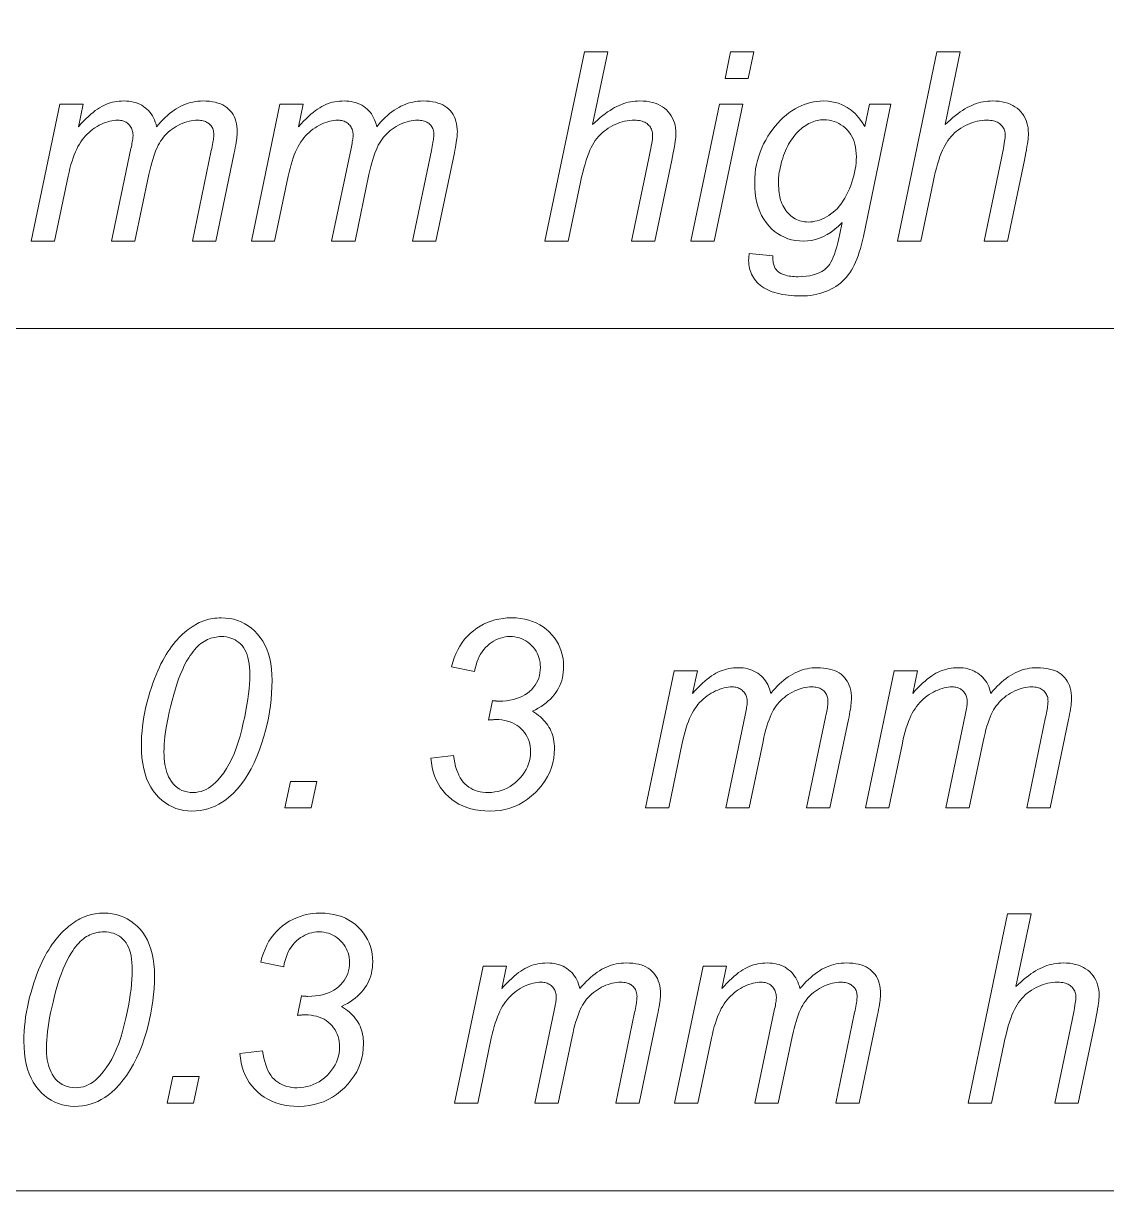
# Model space of a CAD drawing. Extents: x 0 to 420, y 0 to 594.
# Drawn here: x 205.63 to 222.81, y 179.83 to 198.34 of the extents above; entities that cross this region are included whole.
import ezdxf

# ---------------------------------------------------------------- set-up
doc = ezdxf.new("R2010")
doc.units = 0

msp = doc.modelspace()

# ---------------------------------------------------------------- linework, layer by layer
at = {"lineweight": 13}
for points in [[(152.439, 270.584), (178.153, 193.497), (227.506, 193.497)], [(142.987, 270.408), (165.76, 179.828), (240.279, 179.828)]]:
    msp.add_lwpolyline(points, dxfattribs=at)
for points in [[(213.899, 194.885), (214.525, 197.885), (214.896, 197.885), (214.656, 196.733), (214.697, 196.772), (214.738, 196.809), (214.778, 196.843), (214.817, 196.875), (214.856, 196.905), (214.894, 196.933), (214.932, 196.958), (214.969, 196.981), (215.005, 197.002), (215.041, 197.021), (215.077, 197.037), (215.113, 197.052), (215.149, 197.065), (215.185, 197.076), (215.222, 197.086), (215.258, 197.094), (215.295, 197.1), (215.332, 197.104), (215.37, 197.107), (215.407, 197.108), (215.46, 197.106), (215.511, 197.102), (215.559, 197.095), (215.604, 197.085), (215.647, 197.072), (215.688, 197.056), (215.726, 197.038), (215.762, 197.017), (215.796, 196.992), (215.827, 196.965), (215.855, 196.936), (215.881, 196.905), (215.903, 196.872), (215.922, 196.837), (215.939, 196.8), (215.952, 196.762), (215.963, 196.722), (215.97, 196.68), (215.975, 196.636), (215.976, 196.59), (215.976, 196.565), (215.974, 196.536), (215.97, 196.504), (215.966, 196.467), (215.96, 196.427), (215.953, 196.383), (215.944, 196.335), (215.934, 196.283), (215.923, 196.228), (215.911, 196.168), (215.643, 194.885), (215.272, 194.885), (215.549, 196.201), (215.56, 196.256), (215.57, 196.307), (215.579, 196.354), (215.587, 196.396), (215.593, 196.434), (215.598, 196.468), (215.603, 196.498), (215.605, 196.523), (215.607, 196.544), (215.608, 196.561), (215.607, 196.582), (215.605, 196.602), (215.601, 196.622), (215.596, 196.64), (215.589, 196.658), (215.581, 196.675), (215.572, 196.691), (215.561, 196.707), (215.548, 196.721), (215.534, 196.735), (215.519, 196.748), (215.502, 196.76), (215.484, 196.77), (215.465, 196.778), (215.444, 196.786), (215.422, 196.792), (215.399, 196.797), (215.374, 196.8), (215.349, 196.802), (215.321, 196.803), (215.281, 196.802), (215.242, 196.799), (215.203, 196.793), (215.164, 196.786), (215.125, 196.776), (215.087, 196.765), (215.05, 196.751), (215.012, 196.735), (214.975, 196.717), (214.939, 196.697), (214.903, 196.676), (214.869, 196.652), (214.837, 196.627), (214.806, 196.601), (214.776, 196.573), (214.749, 196.543), (214.722, 196.512), (214.698, 196.479), (214.675, 196.445), (214.653, 196.409), (214.633, 196.37), (214.613, 196.327), (214.593, 196.279), (214.573, 196.226), (214.554, 196.17), (214.535, 196.108), (214.517, 196.043), (214.499, 195.972), (214.481, 195.898), (214.464, 195.818), (214.27, 194.885)], [(216.756, 197.466), (216.844, 197.885), (217.212, 197.885), (217.124, 197.466)], [(219.492, 194.885), (220.118, 197.885), (220.488, 197.885), (220.249, 196.733), (220.29, 196.772), (220.331, 196.809), (220.37, 196.843), (220.41, 196.875), (220.449, 196.905), (220.487, 196.933), (220.524, 196.958), (220.561, 196.981), (220.598, 197.002), (220.634, 197.021), (220.669, 197.037), (220.705, 197.052), (220.742, 197.065), (220.778, 197.076), (220.814, 197.086), (220.851, 197.094), (220.888, 197.1), (220.925, 197.104), (220.963, 197.107), (221, 197.108), (221.053, 197.106), (221.103, 197.102), (221.151, 197.095), (221.197, 197.085), (221.24, 197.072), (221.281, 197.056), (221.319, 197.038), (221.355, 197.017), (221.389, 196.992), (221.42, 196.965), (221.448, 196.936), (221.473, 196.905), (221.496, 196.872), (221.515, 196.837), (221.532, 196.8), (221.545, 196.762), (221.556, 196.722), (221.563, 196.68), (221.567, 196.636), (221.569, 196.59), (221.568, 196.565), (221.566, 196.536), (221.563, 196.504), (221.559, 196.467), (221.553, 196.427), (221.545, 196.383), (221.537, 196.335), (221.527, 196.283), (221.516, 196.228), (221.504, 196.168), (221.235, 194.885), (220.865, 194.885), (221.141, 196.201), (221.153, 196.256), (221.163, 196.307), (221.172, 196.354), (221.179, 196.396), (221.186, 196.434), (221.191, 196.468), (221.195, 196.498), (221.198, 196.523), (221.2, 196.544), (221.201, 196.561), (221.2, 196.582), (221.198, 196.602), (221.194, 196.622), (221.189, 196.64), (221.182, 196.658), (221.174, 196.675), (221.165, 196.691), (221.153, 196.707), (221.141, 196.721), (221.127, 196.735), (221.112, 196.748), (221.095, 196.76), (221.077, 196.77), (221.058, 196.778), (221.037, 196.786), (221.015, 196.792), (220.992, 196.797), (220.967, 196.8), (220.941, 196.802), (220.914, 196.803), (220.874, 196.802), (220.835, 196.799), (220.795, 196.793), (220.757, 196.786), (220.718, 196.776), (220.68, 196.765), (220.642, 196.751), (220.605, 196.735), (220.568, 196.717), (220.531, 196.697), (220.496, 196.676), (220.462, 196.652), (220.429, 196.627), (220.398, 196.601), (220.369, 196.573), (220.341, 196.543), (220.315, 196.512), (220.29, 196.479), (220.267, 196.445), (220.246, 196.409), (220.226, 196.37), (220.205, 196.327), (220.186, 196.279), (220.166, 196.226), (220.147, 196.17), (220.128, 196.108), (220.11, 196.043), (220.092, 195.972), (220.074, 195.898), (220.057, 195.818), (219.862, 194.885)], [(205.75, 194.885), (206.205, 197.059), (206.575, 197.059), (206.499, 196.7), (206.54, 196.745), (206.58, 196.787), (206.619, 196.826), (206.658, 196.863), (206.695, 196.896), (206.732, 196.926), (206.767, 196.954), (206.802, 196.979), (206.836, 197.001), (206.869, 197.02), (206.902, 197.036), (206.935, 197.051), (206.969, 197.065), (207.003, 197.076), (207.038, 197.086), (207.074, 197.094), (207.11, 197.1), (207.147, 197.104), (207.184, 197.107), (207.222, 197.108), (207.262, 197.107), (207.3, 197.103), (207.337, 197.098), (207.373, 197.09), (207.408, 197.081), (207.441, 197.069), (207.473, 197.055), (207.503, 197.039), (207.533, 197.021), (207.56, 197), (207.587, 196.978), (207.611, 196.954), (207.634, 196.928), (207.654, 196.901), (207.673, 196.872), (207.69, 196.841), (207.705, 196.808), (207.719, 196.774), (207.73, 196.738), (207.74, 196.7), (207.773, 196.74), (207.807, 196.778), (207.841, 196.814), (207.875, 196.848), (207.91, 196.879), (207.945, 196.909), (207.98, 196.936), (208.016, 196.962), (208.052, 196.985), (208.088, 197.006), (208.125, 197.026), (208.162, 197.043), (208.2, 197.058), (208.238, 197.071), (208.276, 197.082), (208.315, 197.091), (208.354, 197.099), (208.394, 197.104), (208.434, 197.107), (208.474, 197.108), (208.527, 197.106), (208.578, 197.103), (208.625, 197.096), (208.67, 197.087), (208.712, 197.075), (208.752, 197.061), (208.789, 197.044), (208.823, 197.025), (208.854, 197.003), (208.882, 196.979), (208.908, 196.952), (208.931, 196.923), (208.952, 196.892), (208.97, 196.859), (208.984, 196.824), (208.997, 196.786), (209.006, 196.747), (209.013, 196.706), (209.017, 196.662), (209.019, 196.617), (209.018, 196.595), (209.017, 196.571), (209.014, 196.545), (209.011, 196.515), (209.007, 196.484), (209.002, 196.449), (208.995, 196.412), (208.988, 196.372), (208.98, 196.33), (208.971, 196.285), (208.679, 194.885), (208.308, 194.885), (208.607, 196.322), (208.615, 196.356), (208.621, 196.388), (208.627, 196.418), (208.632, 196.447), (208.636, 196.473), (208.64, 196.497), (208.643, 196.519), (208.645, 196.539), (208.646, 196.557), (208.646, 196.574), (208.645, 196.594), (208.643, 196.614), (208.64, 196.633), (208.635, 196.651), (208.629, 196.669), (208.622, 196.685), (208.613, 196.7), (208.603, 196.715), (208.591, 196.729), (208.579, 196.741), (208.564, 196.753), (208.549, 196.763), (208.533, 196.773), (208.516, 196.781), (208.497, 196.787), (208.478, 196.793), (208.457, 196.797), (208.435, 196.8), (208.412, 196.802), (208.388, 196.803), (208.355, 196.802), (208.322, 196.799), (208.288, 196.794), (208.255, 196.787), (208.221, 196.778), (208.187, 196.767), (208.153, 196.754), (208.119, 196.739), (208.085, 196.722), (208.051, 196.702), (208.017, 196.682), (207.985, 196.66), (207.954, 196.637), (207.925, 196.612), (207.898, 196.587), (207.872, 196.56), (207.848, 196.532), (207.825, 196.502), (207.803, 196.471), (207.784, 196.44), (207.765, 196.405), (207.746, 196.367), (207.729, 196.326), (207.711, 196.281), (207.694, 196.233), (207.678, 196.181), (207.662, 196.126), (207.646, 196.067), (207.631, 196.005), (207.617, 195.939), (207.396, 194.885), (207.025, 194.885), (207.332, 196.353), (207.339, 196.382), (207.344, 196.409), (207.349, 196.434), (207.353, 196.458), (207.357, 196.48), (207.36, 196.501), (207.362, 196.52), (207.364, 196.537), (207.365, 196.552), (207.365, 196.565), (207.364, 196.586), (207.362, 196.606), (207.359, 196.626), (207.354, 196.644), (207.348, 196.662), (207.341, 196.678), (207.332, 196.694), (207.322, 196.709), (207.311, 196.724), (207.299, 196.737), (207.285, 196.75), (207.27, 196.761), (207.255, 196.771), (207.239, 196.779), (207.222, 196.786), (207.204, 196.792), (207.186, 196.797), (207.167, 196.8), (207.146, 196.802), (207.126, 196.803), (207.094, 196.802), (207.062, 196.799), (207.03, 196.794), (206.997, 196.787), (206.964, 196.778), (206.931, 196.767), (206.897, 196.754), (206.864, 196.739), (206.83, 196.722), (206.795, 196.702), (206.761, 196.682), (206.729, 196.659), (206.697, 196.635), (206.667, 196.61), (206.638, 196.583), (206.611, 196.554), (206.585, 196.523), (206.56, 196.492), (206.536, 196.458), (206.514, 196.423), (206.492, 196.386), (206.472, 196.345), (206.452, 196.302), (206.433, 196.256), (206.415, 196.206), (206.398, 196.153), (206.381, 196.098), (206.365, 196.039), (206.35, 195.977), (206.336, 195.913), (206.121, 194.885)], [(209.242, 194.885), (209.696, 197.059), (210.066, 197.059), (209.991, 196.7), (210.031, 196.745), (210.071, 196.787), (210.111, 196.826), (210.149, 196.863), (210.186, 196.896), (210.223, 196.926), (210.258, 196.954), (210.293, 196.979), (210.327, 197.001), (210.36, 197.02), (210.393, 197.036), (210.426, 197.051), (210.46, 197.065), (210.494, 197.076), (210.53, 197.086), (210.565, 197.094), (210.601, 197.1), (210.638, 197.104), (210.675, 197.107), (210.713, 197.108), (210.753, 197.107), (210.791, 197.103), (210.828, 197.098), (210.864, 197.09), (210.899, 197.081), (210.932, 197.069), (210.964, 197.055), (210.995, 197.039), (211.024, 197.021), (211.052, 197), (211.078, 196.978), (211.102, 196.954), (211.125, 196.928), (211.146, 196.901), (211.164, 196.872), (211.181, 196.841), (211.196, 196.808), (211.21, 196.774), (211.221, 196.738), (211.231, 196.7), (211.264, 196.74), (211.298, 196.778), (211.332, 196.814), (211.366, 196.848), (211.401, 196.879), (211.436, 196.909), (211.471, 196.936), (211.507, 196.962), (211.543, 196.985), (211.58, 197.006), (211.616, 197.026), (211.654, 197.043), (211.691, 197.058), (211.729, 197.071), (211.768, 197.082), (211.806, 197.091), (211.846, 197.099), (211.885, 197.104), (211.925, 197.107), (211.965, 197.108), (212.018, 197.106), (212.069, 197.103), (212.116, 197.096), (212.161, 197.087), (212.203, 197.075), (212.243, 197.061), (212.28, 197.044), (212.314, 197.025), (212.345, 197.003), (212.374, 196.979), (212.399, 196.952), (212.423, 196.923), (212.443, 196.892), (212.461, 196.859), (212.476, 196.824), (212.488, 196.786), (212.497, 196.747), (212.504, 196.706), (212.508, 196.662), (212.51, 196.617), (212.509, 196.595), (212.508, 196.571), (212.505, 196.545), (212.502, 196.515), (212.498, 196.484), (212.493, 196.449), (212.487, 196.412), (212.48, 196.372), (212.472, 196.33), (212.463, 196.285), (212.17, 194.885), (211.8, 194.885), (212.098, 196.322), (212.106, 196.356), (212.112, 196.388), (212.118, 196.418), (212.123, 196.447), (212.127, 196.473), (212.131, 196.497), (212.134, 196.519), (212.136, 196.539), (212.137, 196.557), (212.137, 196.574), (212.137, 196.594), (212.135, 196.614), (212.131, 196.633), (212.126, 196.651), (212.12, 196.669), (212.113, 196.685), (212.104, 196.7), (212.094, 196.715), (212.083, 196.729), (212.07, 196.741), (212.056, 196.753), (212.04, 196.763), (212.024, 196.773), (212.007, 196.781), (211.988, 196.787), (211.969, 196.793), (211.948, 196.797), (211.926, 196.8), (211.903, 196.802), (211.879, 196.803), (211.846, 196.802), (211.813, 196.799), (211.779, 196.794), (211.746, 196.787), (211.712, 196.778), (211.678, 196.767), (211.644, 196.754), (211.61, 196.739), (211.576, 196.722), (211.542, 196.702), (211.508, 196.682), (211.476, 196.66), (211.445, 196.637), (211.416, 196.612), (211.389, 196.587), (211.363, 196.56), (211.339, 196.532), (211.316, 196.502), (211.294, 196.471), (211.275, 196.44), (211.256, 196.405), (211.238, 196.367), (211.22, 196.326), (211.202, 196.281), (211.185, 196.233), (211.169, 196.181), (211.153, 196.126), (211.137, 196.067), (211.122, 196.005), (211.108, 195.939), (210.887, 194.885), (210.516, 194.885), (210.823, 196.353), (210.83, 196.382), (210.835, 196.409), (210.84, 196.434), (210.844, 196.458), (210.848, 196.48), (210.851, 196.501), (210.853, 196.52), (210.855, 196.537), (210.856, 196.552), (210.856, 196.565), (210.855, 196.586), (210.854, 196.606), (210.85, 196.626), (210.846, 196.644), (210.84, 196.662), (210.832, 196.678), (210.824, 196.694), (210.814, 196.709), (210.802, 196.724), (210.79, 196.737), (210.776, 196.75), (210.761, 196.761), (210.746, 196.771), (210.73, 196.779), (210.713, 196.786), (210.695, 196.792), (210.677, 196.797), (210.658, 196.8), (210.638, 196.802), (210.617, 196.803), (210.585, 196.802), (210.553, 196.799), (210.521, 196.794), (210.488, 196.787), (210.455, 196.778), (210.422, 196.767), (210.389, 196.754), (210.355, 196.739), (210.321, 196.722), (210.286, 196.702), (210.252, 196.682), (210.22, 196.659), (210.188, 196.635), (210.158, 196.61), (210.129, 196.583), (210.102, 196.554), (210.076, 196.523), (210.051, 196.492), (210.027, 196.458), (210.005, 196.423), (209.984, 196.386), (209.963, 196.345), (209.943, 196.302), (209.924, 196.256), (209.906, 196.206), (209.889, 196.153), (209.872, 196.098), (209.856, 196.039), (209.841, 195.977), (209.827, 195.913), (209.612, 194.885)], [(216.216, 194.885), (216.67, 197.059), (217.04, 197.059), (216.586, 194.885)], [(217.141, 194.689), (217.515, 194.654), (217.515, 194.629), (217.515, 194.606), (217.516, 194.584), (217.518, 194.563), (217.521, 194.543), (217.524, 194.525), (217.528, 194.508), (217.533, 194.492), (217.539, 194.477), (217.546, 194.464), (217.553, 194.451), (217.561, 194.439), (217.57, 194.428), (217.58, 194.418), (217.591, 194.407), (217.602, 194.398), (217.615, 194.389), (217.628, 194.381), (217.642, 194.373), (217.656, 194.366), (217.677, 194.357), (217.699, 194.349), (217.722, 194.343), (217.746, 194.337), (217.771, 194.332), (217.798, 194.328), (217.826, 194.325), (217.855, 194.322), (217.885, 194.321), (217.916, 194.32), (217.981, 194.322), (218.043, 194.327), (218.101, 194.336), (218.155, 194.348), (218.205, 194.364), (218.251, 194.383), (218.294, 194.406), (218.333, 194.432), (218.368, 194.461), (218.399, 194.494), (218.418, 194.52), (218.437, 194.552), (218.456, 194.589), (218.474, 194.632), (218.492, 194.68), (218.509, 194.733), (218.527, 194.792), (218.544, 194.857), (218.561, 194.926), (218.577, 195.002), (218.614, 195.178), (218.556, 195.122), (218.497, 195.073), (218.438, 195.029), (218.377, 194.991), (218.316, 194.958), (218.255, 194.932), (218.192, 194.912), (218.129, 194.897), (218.065, 194.888), (218, 194.885), (217.935, 194.888), (217.873, 194.895), (217.812, 194.907), (217.754, 194.924), (217.697, 194.946), (217.643, 194.973), (217.591, 195.004), (217.542, 195.04), (217.494, 195.082), (217.449, 195.128), (217.406, 195.178), (217.369, 195.233), (217.335, 195.291), (217.306, 195.354), (217.282, 195.421), (217.262, 195.491), (217.247, 195.566), (217.235, 195.645), (217.229, 195.728), (217.227, 195.814), (217.228, 195.887), (217.234, 195.958), (217.242, 196.029), (217.255, 196.098), (217.27, 196.166), (217.29, 196.233), (217.312, 196.298), (217.339, 196.362), (217.368, 196.426), (217.402, 196.488), (217.437, 196.547), (217.474, 196.604), (217.512, 196.658), (217.552, 196.709), (217.593, 196.757), (217.635, 196.802), (217.679, 196.844), (217.724, 196.882), (217.77, 196.918), (217.818, 196.951), (217.866, 196.981), (217.915, 197.007), (217.964, 197.031), (218.013, 197.051), (218.063, 197.069), (218.113, 197.083), (218.163, 197.094), (218.213, 197.101), (218.264, 197.106), (218.315, 197.108), (218.399, 197.104), (218.478, 197.091), (218.554, 197.071), (218.626, 197.043), (218.694, 197.006), (218.758, 196.962), (218.818, 196.909), (218.874, 196.848), (218.926, 196.779), (218.974, 196.702), (219.048, 197.059), (219.388, 197.059), (218.95, 194.961), (218.935, 194.893), (218.919, 194.829), (218.903, 194.767), (218.885, 194.709), (218.867, 194.653), (218.847, 194.601), (218.827, 194.552), (218.806, 194.505), (218.784, 194.462), (218.761, 194.422), (218.737, 194.384), (218.711, 194.348), (218.683, 194.314), (218.653, 194.281), (218.622, 194.25), (218.589, 194.221), (218.553, 194.194), (218.516, 194.168), (218.478, 194.144), (218.437, 194.122), (218.395, 194.102), (218.351, 194.084), (218.307, 194.068), (218.261, 194.054), (218.213, 194.042), (218.165, 194.033), (218.115, 194.025), (218.063, 194.02), (218.011, 194.017), (217.957, 194.016), (217.905, 194.016), (217.855, 194.018), (217.806, 194.022), (217.759, 194.026), (217.713, 194.032), (217.669, 194.04), (217.626, 194.049), (217.585, 194.059), (217.544, 194.07), (217.506, 194.083), (217.469, 194.097), (217.434, 194.113), (217.401, 194.129), (217.37, 194.147), (217.341, 194.166), (217.313, 194.187), (217.288, 194.208), (217.265, 194.231), (217.243, 194.255), (217.223, 194.281), (217.206, 194.307), (217.19, 194.334), (217.176, 194.362), (217.164, 194.391), (217.154, 194.42), (217.145, 194.45), (217.139, 194.481), (217.134, 194.513), (217.131, 194.545), (217.13, 194.578), (217.13, 194.589), (217.131, 194.599), (217.131, 194.61), (217.132, 194.621), (217.133, 194.632), (217.134, 194.643), (217.135, 194.654), (217.137, 194.665), (217.139, 194.677)], [(217.603, 195.847), (217.604, 195.804), (217.605, 195.762), (217.607, 195.723), (217.61, 195.686), (217.614, 195.652), (217.619, 195.619), (217.624, 195.589), (217.631, 195.561), (217.638, 195.535), (217.646, 195.511), (217.659, 195.481), (217.673, 195.451), (217.688, 195.424), (217.704, 195.397), (217.721, 195.373), (217.739, 195.349), (217.758, 195.327), (217.778, 195.307), (217.799, 195.288), (217.821, 195.271), (217.844, 195.255), (217.867, 195.241), (217.891, 195.229), (217.916, 195.218), (217.941, 195.209), (217.967, 195.201), (217.993, 195.196), (218.019, 195.191), (218.046, 195.189), (218.074, 195.188), (218.11, 195.189), (218.147, 195.193), (218.183, 195.2), (218.219, 195.209), (218.255, 195.22), (218.292, 195.234), (218.328, 195.251), (218.364, 195.27), (218.4, 195.292), (218.436, 195.316), (218.471, 195.343), (218.505, 195.373), (218.538, 195.405), (218.569, 195.441), (218.599, 195.479), (218.627, 195.52), (218.654, 195.564), (218.68, 195.61), (218.705, 195.66), (218.728, 195.712), (218.749, 195.765), (218.768, 195.818), (218.784, 195.871), (218.799, 195.923), (218.811, 195.974), (218.821, 196.025), (218.829, 196.075), (218.835, 196.125), (218.838, 196.175), (218.839, 196.224), (218.838, 196.276), (218.833, 196.326), (218.826, 196.375), (218.815, 196.421), (218.802, 196.464), (218.786, 196.506), (218.766, 196.545), (218.744, 196.582), (218.719, 196.617), (218.691, 196.65), (218.66, 196.68), (218.629, 196.707), (218.595, 196.731), (218.561, 196.752), (218.525, 196.769), (218.487, 196.784), (218.448, 196.795), (218.408, 196.803), (218.367, 196.807), (218.323, 196.809), (218.296, 196.808), (218.27, 196.806), (218.243, 196.802), (218.217, 196.797), (218.19, 196.791), (218.164, 196.783), (218.138, 196.773), (218.113, 196.762), (218.087, 196.75), (218.061, 196.736), (218.036, 196.721), (218.011, 196.704), (217.987, 196.686), (217.963, 196.666), (217.939, 196.645), (217.915, 196.622), (217.892, 196.597), (217.87, 196.572), (217.847, 196.544), (217.825, 196.515), (217.804, 196.485), (217.783, 196.454), (217.764, 196.421), (217.746, 196.387), (217.729, 196.352), (217.713, 196.316), (217.698, 196.279), (217.684, 196.241), (217.671, 196.201), (217.659, 196.16), (217.649, 196.12), (217.639, 196.082), (217.631, 196.045), (217.623, 196.011), (217.617, 195.979), (217.612, 195.948), (217.608, 195.92), (217.605, 195.894), (217.604, 195.869)], [(207.498, 186.883), (207.499, 186.959), (207.502, 187.036), (207.508, 187.112), (207.516, 187.189), (207.526, 187.267), (207.539, 187.344), (207.553, 187.422), (207.57, 187.5), (207.59, 187.578), (207.611, 187.656), (207.634, 187.733), (207.658, 187.807), (207.682, 187.878), (207.706, 187.946), (207.731, 188.01), (207.757, 188.071), (207.783, 188.129), (207.809, 188.184), (207.836, 188.236), (207.864, 188.285), (207.892, 188.331), (207.92, 188.375), (207.948, 188.417), (207.977, 188.457), (208.006, 188.494), (208.035, 188.53), (208.064, 188.564), (208.093, 188.596), (208.123, 188.625), (208.152, 188.653), (208.182, 188.679), (208.212, 188.703), (208.242, 188.726), (208.271, 188.748), (208.301, 188.768), (208.33, 188.787), (208.359, 188.805), (208.388, 188.821), (208.417, 188.835), (208.446, 188.848), (208.475, 188.86), (208.505, 188.871), (208.536, 188.88), (208.567, 188.888), (208.598, 188.895), (208.631, 188.901), (208.664, 188.905), (208.697, 188.908), (208.732, 188.91), (208.766, 188.911), (208.834, 188.908), (208.899, 188.901), (208.962, 188.888), (209.023, 188.87), (209.082, 188.847), (209.138, 188.819), (209.192, 188.786), (209.244, 188.747), (209.293, 188.704), (209.34, 188.655), (209.384, 188.602), (209.423, 188.544), (209.458, 188.481), (209.488, 188.414), (209.513, 188.342), (209.534, 188.266), (209.55, 188.186), (209.561, 188.1), (209.568, 188.011), (209.571, 187.916), (209.569, 187.817), (209.564, 187.718), (209.556, 187.619), (209.545, 187.52), (209.531, 187.422), (209.513, 187.323), (209.492, 187.225), (209.468, 187.127), (209.441, 187.03), (209.411, 186.932), (209.372, 186.819), (209.33, 186.713), (209.285, 186.612), (209.237, 186.517), (209.186, 186.427), (209.132, 186.343), (209.075, 186.265), (209.015, 186.193), (208.953, 186.127), (208.887, 186.066), (208.835, 186.025), (208.781, 185.988), (208.726, 185.955), (208.669, 185.926), (208.611, 185.902), (208.552, 185.882), (208.491, 185.867), (208.429, 185.856), (208.365, 185.85), (208.3, 185.847), (208.233, 185.85), (208.169, 185.858), (208.107, 185.871), (208.047, 185.89), (207.989, 185.914), (207.933, 185.943), (207.879, 185.977), (207.827, 186.017), (207.777, 186.062), (207.73, 186.112), (207.686, 186.168), (207.646, 186.228), (207.611, 186.293), (207.581, 186.363), (207.556, 186.438), (207.535, 186.517), (207.519, 186.601), (207.507, 186.69), (207.5, 186.784)], [(212.09, 186.684), (212.45, 186.729), (212.459, 186.668), (212.47, 186.611), (212.483, 186.556), (212.499, 186.506), (212.516, 186.459), (212.535, 186.416), (212.556, 186.376), (212.579, 186.34), (212.604, 186.307), (212.631, 186.278), (212.66, 186.252), (212.691, 186.229), (212.723, 186.209), (212.757, 186.191), (212.793, 186.176), (212.831, 186.164), (212.87, 186.154), (212.911, 186.148), (212.954, 186.143), (212.998, 186.142), (213.052, 186.144), (213.105, 186.15), (213.156, 186.16), (213.206, 186.174), (213.254, 186.191), (213.3, 186.213), (213.346, 186.238), (213.389, 186.268), (213.431, 186.301), (213.472, 186.339), (213.51, 186.378), (213.544, 186.419), (213.574, 186.462), (213.6, 186.505), (213.622, 186.549), (213.64, 186.595), (213.654, 186.642), (213.664, 186.69), (213.67, 186.739), (213.672, 186.789), (213.67, 186.832), (213.666, 186.874), (213.658, 186.914), (213.648, 186.953), (213.634, 186.991), (213.618, 187.026), (213.598, 187.061), (213.576, 187.093), (213.551, 187.124), (213.522, 187.154), (213.491, 187.181), (213.458, 187.206), (213.423, 187.228), (213.386, 187.246), (213.347, 187.262), (213.306, 187.275), (213.263, 187.285), (213.218, 187.293), (213.17, 187.297), (213.121, 187.298), (213.115, 187.298), (213.107, 187.298), (213.098, 187.298), (213.088, 187.297), (213.077, 187.296), (213.065, 187.295), (213.051, 187.294), (213.036, 187.293), (213.02, 187.292), (213.002, 187.29), (213.066, 187.599), (213.076, 187.598), (213.087, 187.596), (213.097, 187.595), (213.108, 187.594), (213.118, 187.593), (213.128, 187.592), (213.138, 187.592), (213.148, 187.591), (213.158, 187.591), (213.168, 187.591), (213.23, 187.592), (213.289, 187.597), (213.345, 187.605), (213.399, 187.616), (213.449, 187.63), (213.496, 187.647), (213.541, 187.667), (213.582, 187.69), (213.621, 187.716), (213.656, 187.745), (213.689, 187.777), (213.718, 187.81), (213.743, 187.845), (213.766, 187.88), (213.784, 187.918), (213.8, 187.956), (213.812, 187.996), (213.82, 188.038), (213.825, 188.081), (213.827, 188.125), (213.826, 188.166), (213.822, 188.205), (213.814, 188.243), (213.805, 188.28), (213.792, 188.315), (213.777, 188.35), (213.758, 188.382), (213.737, 188.414), (213.714, 188.444), (213.687, 188.473), (213.658, 188.5), (213.628, 188.524), (213.597, 188.545), (213.565, 188.563), (213.531, 188.579), (213.496, 188.592), (213.46, 188.601), (213.423, 188.608), (213.384, 188.613), (213.344, 188.614), (213.305, 188.613), (213.266, 188.608), (213.229, 188.601), (213.192, 188.591), (213.156, 188.578), (213.12, 188.562), (213.086, 188.543), (213.052, 188.522), (213.019, 188.497), (212.987, 188.47), (212.956, 188.44), (212.928, 188.407), (212.902, 188.373), (212.878, 188.335), (212.857, 188.296), (212.838, 188.254), (212.821, 188.209), (212.806, 188.162), (212.794, 188.113), (212.783, 188.062), (212.419, 188.135), (212.439, 188.208), (212.462, 188.277), (212.488, 188.342), (212.518, 188.405), (212.551, 188.464), (212.587, 188.519), (212.626, 188.572), (212.669, 188.621), (212.716, 188.666), (212.765, 188.708), (212.817, 188.747), (212.871, 188.781), (212.927, 188.812), (212.985, 188.838), (213.044, 188.86), (213.106, 188.878), (213.169, 188.893), (213.235, 188.903), (213.302, 188.909), (213.371, 188.911), (213.443, 188.909), (213.512, 188.902), (213.579, 188.891), (213.643, 188.875), (213.704, 188.855), (213.762, 188.831), (213.818, 188.802), (213.87, 188.768), (213.92, 188.73), (213.967, 188.688), (214.011, 188.642), (214.049, 188.594), (214.084, 188.545), (214.113, 188.493), (214.138, 188.439), (214.159, 188.383), (214.175, 188.325), (214.186, 188.265), (214.193, 188.203), (214.195, 188.139), (214.194, 188.093), (214.191, 188.047), (214.184, 188.002), (214.176, 187.959), (214.165, 187.917), (214.151, 187.876), (214.135, 187.837), (214.116, 187.798), (214.095, 187.761), (214.072, 187.725), (214.046, 187.69), (214.017, 187.657), (213.986, 187.624), (213.953, 187.593), (213.917, 187.563), (213.879, 187.534), (213.838, 187.507), (213.794, 187.48), (213.749, 187.455), (213.7, 187.431), (213.735, 187.41), (213.767, 187.388), (213.798, 187.365), (213.827, 187.341), (213.854, 187.316), (213.879, 187.291), (213.903, 187.264), (213.925, 187.237), (213.945, 187.209), (213.963, 187.18), (213.98, 187.15), (213.995, 187.119), (214.008, 187.087), (214.019, 187.055), (214.028, 187.022), (214.036, 186.987), (214.042, 186.952), (214.047, 186.916), (214.049, 186.88), (214.05, 186.842), (214.047, 186.762), (214.038, 186.685), (214.023, 186.61), (214.002, 186.537), (213.975, 186.466), (213.941, 186.397), (213.902, 186.33), (213.857, 186.266), (213.806, 186.203), (213.748, 186.143), (213.687, 186.087), (213.623, 186.037), (213.557, 185.992), (213.488, 185.954), (213.417, 185.921), (213.344, 185.895), (213.268, 185.874), (213.19, 185.859), (213.11, 185.85), (213.027, 185.847), (212.947, 185.85), (212.87, 185.857), (212.797, 185.868), (212.726, 185.884), (212.659, 185.904), (212.595, 185.93), (212.534, 185.959), (212.476, 185.993), (212.421, 186.032), (212.369, 186.076), (212.321, 186.123), (212.278, 186.173), (212.239, 186.226), (212.204, 186.283), (212.174, 186.342), (212.148, 186.404), (212.127, 186.47), (212.11, 186.538), (212.098, 186.61)], [(207.856, 186.789), (207.857, 186.735), (207.859, 186.683), (207.864, 186.634), (207.87, 186.587), (207.879, 186.543), (207.889, 186.501), (207.901, 186.461), (207.915, 186.424), (207.93, 186.389), (207.948, 186.357), (207.974, 186.316), (208.003, 186.28), (208.034, 186.247), (208.067, 186.219), (208.103, 186.196), (208.141, 186.176), (208.182, 186.161), (208.225, 186.151), (208.27, 186.144), (208.318, 186.142), (208.361, 186.144), (208.403, 186.15), (208.444, 186.16), (208.484, 186.173), (208.523, 186.191), (208.562, 186.212), (208.6, 186.237), (208.637, 186.267), (208.674, 186.3), (208.709, 186.337), (208.759, 186.394), (208.806, 186.456), (208.85, 186.524), (208.892, 186.597), (208.931, 186.674), (208.968, 186.757), (209.003, 186.845), (209.035, 186.938), (209.064, 187.036), (209.091, 187.14), (209.115, 187.244), (209.137, 187.344), (209.156, 187.44), (209.173, 187.532), (209.187, 187.62), (209.198, 187.705), (209.207, 187.786), (209.214, 187.862), (209.217, 187.935), (209.219, 188.004), (209.217, 188.067), (209.214, 188.126), (209.208, 188.182), (209.199, 188.234), (209.188, 188.283), (209.174, 188.327), (209.158, 188.369), (209.139, 188.406), (209.118, 188.44), (209.095, 188.471), (209.069, 188.498), (209.042, 188.522), (209.013, 188.544), (208.983, 188.563), (208.951, 188.578), (208.918, 188.591), (208.883, 188.601), (208.846, 188.608), (208.808, 188.613), (208.768, 188.614), (208.739, 188.613), (208.71, 188.611), (208.682, 188.607), (208.654, 188.602), (208.626, 188.595), (208.599, 188.587), (208.572, 188.577), (208.545, 188.566), (208.519, 188.553), (208.493, 188.538), (208.468, 188.522), (208.443, 188.504), (208.417, 188.483), (208.393, 188.46), (208.368, 188.436), (208.344, 188.409), (208.32, 188.379), (208.296, 188.348), (208.272, 188.314), (208.249, 188.279), (208.216, 188.224), (208.184, 188.164), (208.153, 188.099), (208.123, 188.029), (208.094, 187.954), (208.065, 187.874), (208.038, 187.788), (208.011, 187.698), (207.985, 187.602), (207.96, 187.501), (207.94, 187.414), (207.923, 187.331), (207.907, 187.251), (207.893, 187.175), (207.882, 187.102), (207.872, 187.032), (207.865, 186.966), (207.86, 186.904), (207.857, 186.845)], [(215.493, 185.899), (215.947, 188.072), (216.318, 188.072), (216.242, 187.714), (216.283, 187.759), (216.323, 187.801), (216.362, 187.84), (216.4, 187.876), (216.438, 187.909), (216.474, 187.94), (216.51, 187.967), (216.544, 187.992), (216.578, 188.014), (216.611, 188.033), (216.644, 188.05), (216.677, 188.065), (216.711, 188.078), (216.746, 188.089), (216.781, 188.099), (216.816, 188.107), (216.853, 188.113), (216.889, 188.117), (216.926, 188.12), (216.964, 188.121), (217.004, 188.12), (217.043, 188.117), (217.08, 188.111), (217.116, 188.104), (217.15, 188.094), (217.183, 188.082), (217.215, 188.068), (217.246, 188.052), (217.275, 188.034), (217.303, 188.014), (217.329, 187.991), (217.354, 187.967), (217.376, 187.941), (217.397, 187.914), (217.416, 187.885), (217.433, 187.854), (217.448, 187.822), (217.461, 187.787), (217.472, 187.751), (217.482, 187.714), (217.515, 187.754), (217.549, 187.791), (217.583, 187.827), (217.617, 187.861), (217.652, 187.893), (217.687, 187.922), (217.723, 187.95), (217.758, 187.975), (217.794, 187.998), (217.831, 188.02), (217.868, 188.039), (217.905, 188.056), (217.943, 188.071), (217.98, 188.085), (218.019, 188.096), (218.058, 188.105), (218.097, 188.112), (218.136, 188.117), (218.176, 188.12), (218.217, 188.121), (218.27, 188.12), (218.32, 188.116), (218.368, 188.109), (218.413, 188.1), (218.455, 188.089), (218.494, 188.075), (218.531, 188.058), (218.565, 188.038), (218.596, 188.017), (218.625, 187.992), (218.651, 187.965), (218.674, 187.936), (218.694, 187.905), (218.712, 187.872), (218.727, 187.837), (218.739, 187.8), (218.749, 187.76), (218.755, 187.719), (218.76, 187.675), (218.761, 187.63), (218.76, 187.608), (218.759, 187.584), (218.757, 187.558), (218.753, 187.529), (218.749, 187.497), (218.744, 187.462), (218.738, 187.425), (218.731, 187.386), (218.723, 187.343), (218.714, 187.298), (218.421, 185.899), (218.051, 185.899), (218.35, 187.335), (218.357, 187.369), (218.364, 187.402), (218.369, 187.432), (218.375, 187.46), (218.379, 187.486), (218.382, 187.51), (218.385, 187.532), (218.387, 187.553), (218.388, 187.571), (218.389, 187.587), (218.388, 187.608), (218.386, 187.628), (218.382, 187.647), (218.378, 187.665), (218.372, 187.682), (218.364, 187.698), (218.355, 187.714), (218.345, 187.728), (218.334, 187.742), (218.321, 187.755), (218.307, 187.766), (218.292, 187.777), (218.275, 187.786), (218.258, 187.794), (218.24, 187.801), (218.22, 187.806), (218.199, 187.811), (218.178, 187.814), (218.155, 187.815), (218.131, 187.816), (218.097, 187.815), (218.064, 187.812), (218.031, 187.807), (217.997, 187.8), (217.963, 187.791), (217.93, 187.78), (217.896, 187.767), (217.862, 187.752), (217.827, 187.735), (217.793, 187.716), (217.759, 187.695), (217.727, 187.673), (217.697, 187.65), (217.668, 187.626), (217.64, 187.6), (217.614, 187.573), (217.59, 187.545), (217.567, 187.515), (217.546, 187.485), (217.526, 187.453), (217.507, 187.419), (217.489, 187.381), (217.471, 187.339), (217.454, 187.295), (217.437, 187.246), (217.42, 187.195), (217.404, 187.139), (217.389, 187.081), (217.374, 187.018), (217.359, 186.952), (217.138, 185.899), (216.768, 185.899), (217.075, 187.366), (217.081, 187.395), (217.087, 187.422), (217.091, 187.448), (217.096, 187.472), (217.099, 187.494), (217.102, 187.514), (217.105, 187.533), (217.106, 187.55), (217.107, 187.565), (217.107, 187.579), (217.107, 187.6), (217.105, 187.62), (217.101, 187.639), (217.097, 187.657), (217.091, 187.675), (217.084, 187.692), (217.075, 187.708), (217.065, 187.723), (217.054, 187.737), (217.041, 187.751), (217.027, 187.763), (217.013, 187.774), (216.997, 187.784), (216.981, 187.792), (216.964, 187.8), (216.947, 187.806), (216.928, 187.81), (216.909, 187.813), (216.889, 187.815), (216.868, 187.816), (216.836, 187.815), (216.804, 187.812), (216.772, 187.807), (216.74, 187.8), (216.707, 187.791), (216.673, 187.78), (216.64, 187.767), (216.606, 187.752), (216.572, 187.735), (216.538, 187.716), (216.504, 187.695), (216.471, 187.673), (216.44, 187.649), (216.41, 187.623), (216.381, 187.596), (216.353, 187.567), (216.327, 187.537), (216.302, 187.505), (216.279, 187.471), (216.256, 187.436), (216.235, 187.399), (216.214, 187.359), (216.195, 187.315), (216.176, 187.269), (216.157, 187.219), (216.14, 187.167), (216.123, 187.111), (216.108, 187.052), (216.092, 186.991), (216.078, 186.926), (215.863, 185.899)], [(218.984, 185.899), (219.438, 188.072), (219.809, 188.072), (219.733, 187.714), (219.774, 187.759), (219.814, 187.801), (219.853, 187.84), (219.891, 187.876), (219.929, 187.909), (219.965, 187.94), (220.001, 187.967), (220.036, 187.992), (220.069, 188.014), (220.102, 188.033), (220.135, 188.05), (220.169, 188.065), (220.202, 188.078), (220.237, 188.089), (220.272, 188.099), (220.308, 188.107), (220.344, 188.113), (220.38, 188.117), (220.418, 188.12), (220.455, 188.121), (220.495, 188.12), (220.534, 188.117), (220.571, 188.111), (220.607, 188.104), (220.641, 188.094), (220.675, 188.082), (220.706, 188.068), (220.737, 188.052), (220.766, 188.034), (220.794, 188.014), (220.82, 187.991), (220.845, 187.967), (220.867, 187.941), (220.888, 187.914), (220.907, 187.885), (220.924, 187.854), (220.939, 187.822), (220.952, 187.787), (220.964, 187.751), (220.973, 187.714), (221.006, 187.754), (221.04, 187.791), (221.074, 187.827), (221.108, 187.861), (221.143, 187.893), (221.178, 187.922), (221.214, 187.95), (221.249, 187.975), (221.286, 187.998), (221.322, 188.02), (221.359, 188.039), (221.396, 188.056), (221.434, 188.071), (221.472, 188.085), (221.51, 188.096), (221.549, 188.105), (221.588, 188.112), (221.627, 188.117), (221.667, 188.12), (221.708, 188.121), (221.761, 188.12), (221.811, 188.116), (221.859, 188.109), (221.904, 188.1), (221.946, 188.089), (221.985, 188.075), (222.022, 188.058), (222.056, 188.038), (222.087, 188.017), (222.116, 187.992), (222.142, 187.965), (222.165, 187.936), (222.185, 187.905), (222.203, 187.872), (222.218, 187.837), (222.23, 187.8), (222.24, 187.76), (222.247, 187.719), (222.251, 187.675), (222.252, 187.63), (222.252, 187.608), (222.25, 187.584), (222.248, 187.558), (222.245, 187.529), (222.24, 187.497), (222.235, 187.462), (222.229, 187.425), (222.222, 187.386), (222.214, 187.343), (222.205, 187.298), (221.912, 185.899), (221.542, 185.899), (221.841, 187.335), (221.848, 187.369), (221.855, 187.402), (221.861, 187.432), (221.866, 187.46), (221.87, 187.486), (221.873, 187.51), (221.876, 187.532), (221.878, 187.553), (221.879, 187.571), (221.88, 187.587), (221.879, 187.608), (221.877, 187.628), (221.874, 187.647), (221.869, 187.665), (221.863, 187.682), (221.855, 187.698), (221.847, 187.714), (221.836, 187.728), (221.825, 187.742), (221.812, 187.755), (221.798, 187.766), (221.783, 187.777), (221.767, 187.786), (221.749, 187.794), (221.731, 187.801), (221.711, 187.806), (221.69, 187.811), (221.669, 187.814), (221.646, 187.815), (221.622, 187.816), (221.589, 187.815), (221.555, 187.812), (221.522, 187.807), (221.488, 187.8), (221.454, 187.791), (221.421, 187.78), (221.387, 187.767), (221.353, 187.752), (221.318, 187.735), (221.284, 187.716), (221.251, 187.695), (221.218, 187.673), (221.188, 187.65), (221.159, 187.626), (221.131, 187.6), (221.105, 187.573), (221.081, 187.545), (221.058, 187.515), (221.037, 187.485), (221.017, 187.453), (220.998, 187.419), (220.98, 187.381), (220.962, 187.339), (220.945, 187.295), (220.928, 187.246), (220.911, 187.195), (220.895, 187.139), (220.88, 187.081), (220.865, 187.018), (220.85, 186.952), (220.629, 185.899), (220.259, 185.899), (220.566, 187.366), (220.572, 187.395), (220.578, 187.422), (220.583, 187.448), (220.587, 187.472), (220.59, 187.494), (220.593, 187.514), (220.596, 187.533), (220.597, 187.55), (220.598, 187.565), (220.599, 187.579), (220.598, 187.6), (220.596, 187.62), (220.593, 187.639), (220.588, 187.657), (220.582, 187.675), (220.575, 187.692), (220.566, 187.708), (220.556, 187.723), (220.545, 187.737), (220.532, 187.751), (220.518, 187.763), (220.504, 187.774), (220.489, 187.784), (220.473, 187.792), (220.456, 187.8), (220.438, 187.806), (220.419, 187.81), (220.4, 187.813), (220.38, 187.815), (220.359, 187.816), (220.327, 187.815), (220.296, 187.812), (220.263, 187.807), (220.231, 187.8), (220.198, 187.791), (220.165, 187.78), (220.131, 187.767), (220.097, 187.752), (220.063, 187.735), (220.029, 187.716), (219.995, 187.695), (219.962, 187.673), (219.931, 187.649), (219.901, 187.623), (219.872, 187.596), (219.844, 187.567), (219.818, 187.537), (219.793, 187.505), (219.77, 187.471), (219.747, 187.436), (219.726, 187.399), (219.705, 187.359), (219.686, 187.315), (219.667, 187.269), (219.649, 187.219), (219.631, 187.167), (219.615, 187.111), (219.599, 187.052), (219.584, 186.991), (219.569, 186.926), (219.354, 185.899)], [(209.773, 185.899), (209.861, 186.318), (210.281, 186.318), (210.191, 185.899)], [(205.633, 182.201), (205.635, 182.277), (205.638, 182.354), (205.644, 182.43), (205.652, 182.507), (205.662, 182.584), (205.674, 182.662), (205.689, 182.74), (205.706, 182.818), (205.725, 182.896), (205.747, 182.974), (205.77, 183.051), (205.793, 183.125), (205.817, 183.196), (205.842, 183.263), (205.867, 183.328), (205.892, 183.389), (205.919, 183.447), (205.945, 183.502), (205.972, 183.554), (206, 183.603), (206.028, 183.649), (206.056, 183.693), (206.084, 183.735), (206.113, 183.774), (206.141, 183.812), (206.17, 183.848), (206.2, 183.882), (206.229, 183.914), (206.258, 183.943), (206.288, 183.971), (206.318, 183.997), (206.348, 184.021), (206.377, 184.044), (206.407, 184.066), (206.436, 184.086), (206.466, 184.105), (206.495, 184.123), (206.524, 184.139), (206.553, 184.153), (206.582, 184.166), (206.611, 184.178), (206.641, 184.189), (206.671, 184.198), (206.702, 184.206), (206.734, 184.213), (206.766, 184.219), (206.799, 184.223), (206.833, 184.226), (206.867, 184.228), (206.902, 184.229), (206.97, 184.226), (207.035, 184.219), (207.098, 184.206), (207.159, 184.188), (207.218, 184.165), (207.274, 184.137), (207.328, 184.103), (207.38, 184.065), (207.429, 184.022), (207.476, 183.973), (207.52, 183.92), (207.559, 183.862), (207.594, 183.799), (207.624, 183.732), (207.649, 183.66), (207.67, 183.584), (207.686, 183.504), (207.697, 183.418), (207.704, 183.329), (207.706, 183.234), (207.705, 183.135), (207.7, 183.036), (207.692, 182.937), (207.681, 182.838), (207.666, 182.739), (207.649, 182.641), (207.628, 182.543), (207.604, 182.445), (207.577, 182.347), (207.547, 182.25), (207.508, 182.137), (207.466, 182.031), (207.421, 181.93), (207.373, 181.834), (207.322, 181.745), (207.268, 181.661), (207.211, 181.583), (207.151, 181.511), (207.089, 181.445), (207.023, 181.384), (206.971, 181.343), (206.917, 181.305), (206.862, 181.273), (206.805, 181.244), (206.747, 181.22), (206.688, 181.2), (206.627, 181.185), (206.564, 181.174), (206.501, 181.167), (206.436, 181.165), (206.369, 181.168), (206.305, 181.176), (206.242, 181.189), (206.182, 181.208), (206.124, 181.232), (206.068, 181.261), (206.014, 181.295), (205.963, 181.335), (205.913, 181.38), (205.866, 181.43), (205.822, 181.486), (205.782, 181.546), (205.747, 181.611), (205.717, 181.681), (205.691, 181.755), (205.671, 181.835), (205.654, 181.919), (205.643, 182.008), (205.636, 182.102)], [(209.061, 182.002), (209.421, 182.047), (209.43, 181.986), (209.442, 181.928), (209.455, 181.874), (209.47, 181.824), (209.487, 181.777), (209.506, 181.734), (209.527, 181.694), (209.55, 181.658), (209.575, 181.625), (209.602, 181.596), (209.631, 181.57), (209.662, 181.547), (209.694, 181.527), (209.728, 181.509), (209.764, 181.494), (209.802, 181.482), (209.841, 181.472), (209.882, 181.465), (209.925, 181.461), (209.97, 181.46), (210.024, 181.462), (210.076, 181.468), (210.127, 181.478), (210.177, 181.491), (210.225, 181.509), (210.272, 181.531), (210.317, 181.556), (210.361, 181.586), (210.403, 181.619), (210.443, 181.656), (210.481, 181.696), (210.515, 181.737), (210.545, 181.779), (210.571, 181.823), (210.593, 181.867), (210.611, 181.913), (210.625, 181.96), (210.635, 182.007), (210.641, 182.056), (210.643, 182.107), (210.641, 182.15), (210.637, 182.192), (210.629, 182.232), (210.619, 182.271), (210.606, 182.308), (210.589, 182.344), (210.57, 182.378), (210.547, 182.411), (210.522, 182.442), (210.494, 182.472), (210.463, 182.499), (210.43, 182.524), (210.395, 182.546), (210.358, 182.564), (210.319, 182.58), (210.277, 182.593), (210.234, 182.603), (210.189, 182.61), (210.142, 182.615), (210.092, 182.616), (210.086, 182.616), (210.079, 182.616), (210.07, 182.615), (210.06, 182.615), (210.048, 182.614), (210.036, 182.613), (210.022, 182.612), (210.007, 182.611), (209.991, 182.61), (209.974, 182.608), (210.037, 182.917), (210.048, 182.915), (210.058, 182.914), (210.069, 182.913), (210.079, 182.912), (210.089, 182.911), (210.1, 182.91), (210.11, 182.91), (210.12, 182.909), (210.13, 182.909), (210.14, 182.909), (210.202, 182.91), (210.261, 182.915), (210.317, 182.923), (210.37, 182.934), (210.42, 182.947), (210.467, 182.964), (210.512, 182.985), (210.553, 183.008), (210.592, 183.034), (210.628, 183.063), (210.66, 183.095), (210.689, 183.128), (210.715, 183.162), (210.737, 183.198), (210.756, 183.235), (210.771, 183.274), (210.783, 183.314), (210.792, 183.356), (210.797, 183.399), (210.798, 183.443), (210.797, 183.484), (210.793, 183.523), (210.786, 183.561), (210.776, 183.598), (210.763, 183.633), (210.748, 183.667), (210.73, 183.7), (210.709, 183.732), (210.685, 183.762), (210.658, 183.791), (210.63, 183.818), (210.6, 183.842), (210.569, 183.863), (210.536, 183.881), (210.503, 183.897), (210.468, 183.909), (210.431, 183.919), (210.394, 183.926), (210.355, 183.931), (210.316, 183.932), (210.276, 183.931), (210.238, 183.926), (210.2, 183.919), (210.163, 183.909), (210.127, 183.896), (210.092, 183.88), (210.057, 183.861), (210.023, 183.84), (209.991, 183.815), (209.958, 183.788), (209.928, 183.758), (209.9, 183.725), (209.873, 183.69), (209.85, 183.653), (209.828, 183.614), (209.809, 183.572), (209.792, 183.527), (209.777, 183.48), (209.765, 183.431), (209.755, 183.379), (209.391, 183.453), (209.41, 183.526), (209.433, 183.595), (209.459, 183.66), (209.489, 183.723), (209.522, 183.782), (209.558, 183.837), (209.598, 183.889), (209.641, 183.938), (209.687, 183.984), (209.736, 184.026), (209.788, 184.065), (209.842, 184.099), (209.898, 184.129), (209.956, 184.156), (210.016, 184.178), (210.077, 184.196), (210.141, 184.211), (210.206, 184.221), (210.273, 184.227), (210.342, 184.229), (210.414, 184.227), (210.484, 184.22), (210.551, 184.209), (210.614, 184.193), (210.675, 184.173), (210.734, 184.148), (210.789, 184.119), (210.842, 184.086), (210.892, 184.048), (210.939, 184.006), (210.982, 183.96), (211.021, 183.912), (211.055, 183.863), (211.085, 183.811), (211.11, 183.757), (211.13, 183.701), (211.146, 183.643), (211.158, 183.583), (211.165, 183.521), (211.167, 183.457), (211.166, 183.41), (211.162, 183.365), (211.156, 183.32), (211.147, 183.277), (211.136, 183.235), (211.122, 183.194), (211.106, 183.154), (211.088, 183.116), (211.067, 183.079), (211.043, 183.043), (211.017, 183.008), (210.989, 182.974), (210.958, 182.942), (210.924, 182.911), (210.888, 182.881), (210.85, 182.852), (210.809, 182.825), (210.766, 182.798), (210.72, 182.773), (210.672, 182.749), (210.706, 182.728), (210.738, 182.706), (210.769, 182.683), (210.798, 182.659), (210.825, 182.634), (210.851, 182.608), (210.874, 182.582), (210.896, 182.555), (210.916, 182.527), (210.935, 182.497), (210.951, 182.468), (210.966, 182.437), (210.979, 182.405), (210.99, 182.373), (211, 182.339), (211.008, 182.305), (211.014, 182.27), (211.018, 182.234), (211.021, 182.197), (211.022, 182.16), (211.018, 182.08), (211.009, 182.003), (210.994, 181.928), (210.973, 181.855), (210.946, 181.784), (210.913, 181.715), (210.874, 181.648), (210.828, 181.584), (210.777, 181.521), (210.72, 181.461), (210.658, 181.405), (210.594, 181.355), (210.528, 181.31), (210.459, 181.272), (210.388, 181.239), (210.315, 181.213), (210.239, 181.192), (210.161, 181.177), (210.081, 181.168), (209.998, 181.165), (209.918, 181.168), (209.842, 181.174), (209.768, 181.186), (209.698, 181.202), (209.63, 181.222), (209.566, 181.247), (209.505, 181.277), (209.447, 181.311), (209.392, 181.35), (209.34, 181.393), (209.292, 181.441), (209.249, 181.491), (209.21, 181.544), (209.175, 181.6), (209.145, 181.66), (209.12, 181.722), (209.098, 181.788), (209.081, 181.856), (209.069, 181.928)], [(220.613, 181.216), (221.239, 184.216), (221.61, 184.216), (221.37, 183.064), (221.411, 183.103), (221.452, 183.14), (221.492, 183.174), (221.531, 183.207), (221.57, 183.236), (221.608, 183.264), (221.645, 183.289), (221.682, 183.313), (221.719, 183.333), (221.755, 183.352), (221.791, 183.368), (221.826, 183.383), (221.863, 183.396), (221.899, 183.408), (221.935, 183.417), (221.972, 183.425), (222.009, 183.431), (222.046, 183.435), (222.084, 183.438), (222.121, 183.439), (222.174, 183.437), (222.224, 183.433), (222.272, 183.426), (222.318, 183.416), (222.361, 183.403), (222.402, 183.388), (222.44, 183.369), (222.476, 183.348), (222.51, 183.324), (222.541, 183.297), (222.569, 183.267), (222.594, 183.236), (222.617, 183.203), (222.636, 183.168), (222.653, 183.132), (222.666, 183.093), (222.677, 183.053), (222.684, 183.011), (222.689, 182.967), (222.69, 182.921), (222.689, 182.896), (222.687, 182.868), (222.684, 182.835), (222.68, 182.799), (222.674, 182.758), (222.666, 182.714), (222.658, 182.666), (222.648, 182.615), (222.637, 182.559), (222.625, 182.5), (222.356, 181.216), (221.986, 181.216), (222.262, 182.532), (222.274, 182.587), (222.284, 182.638), (222.293, 182.685), (222.3, 182.727), (222.307, 182.766), (222.312, 182.799), (222.316, 182.829), (222.319, 182.854), (222.321, 182.876), (222.322, 182.892), (222.321, 182.913), (222.319, 182.933), (222.315, 182.953), (222.31, 182.971), (222.303, 182.989), (222.295, 183.006), (222.286, 183.022), (222.275, 183.038), (222.262, 183.053), (222.248, 183.066), (222.233, 183.079), (222.216, 183.091), (222.198, 183.101), (222.179, 183.11), (222.158, 183.117), (222.136, 183.123), (222.113, 183.128), (222.088, 183.131), (222.062, 183.133), (222.035, 183.134), (221.995, 183.133), (221.956, 183.13), (221.916, 183.124), (221.878, 183.117), (221.839, 183.108), (221.801, 183.096), (221.763, 183.082), (221.726, 183.066), (221.689, 183.049), (221.652, 183.029), (221.617, 183.007), (221.583, 182.983), (221.55, 182.958), (221.519, 182.932), (221.49, 182.904), (221.462, 182.874), (221.436, 182.843), (221.411, 182.81), (221.388, 182.776), (221.367, 182.74), (221.347, 182.701), (221.326, 182.658), (221.307, 182.61), (221.287, 182.558), (221.268, 182.501), (221.249, 182.44), (221.231, 182.374), (221.213, 182.304), (221.195, 182.229), (221.178, 182.15), (220.983, 181.216)], [(205.992, 182.107), (205.992, 182.053), (205.995, 182.001), (206, 181.952), (206.006, 181.905), (206.015, 181.861), (206.025, 181.819), (206.037, 181.779), (206.05, 181.742), (206.066, 181.707), (206.084, 181.675), (206.11, 181.634), (206.138, 181.598), (206.169, 181.565), (206.203, 181.537), (206.239, 181.514), (206.277, 181.494), (206.318, 181.479), (206.361, 181.469), (206.406, 181.462), (206.454, 181.46), (206.497, 181.462), (206.538, 181.468), (206.579, 181.477), (206.62, 181.491), (206.659, 181.509), (206.698, 181.53), (206.736, 181.555), (206.773, 181.584), (206.809, 181.617), (206.845, 181.654), (206.894, 181.712), (206.941, 181.774), (206.986, 181.842), (207.028, 181.915), (207.067, 181.992), (207.104, 182.075), (207.138, 182.163), (207.17, 182.256), (207.2, 182.354), (207.227, 182.458), (207.251, 182.561), (207.273, 182.661), (207.292, 182.758), (207.308, 182.85), (207.322, 182.938), (207.334, 183.023), (207.343, 183.103), (207.349, 183.18), (207.353, 183.253), (207.354, 183.322), (207.353, 183.385), (207.349, 183.444), (207.343, 183.5), (207.335, 183.552), (207.323, 183.6), (207.31, 183.645), (207.294, 183.687), (207.275, 183.724), (207.254, 183.758), (207.231, 183.789), (207.205, 183.816), (207.178, 183.84), (207.149, 183.862), (207.119, 183.88), (207.087, 183.896), (207.054, 183.909), (207.019, 183.919), (206.982, 183.926), (206.944, 183.931), (206.904, 183.932), (206.875, 183.931), (206.846, 183.929), (206.818, 183.925), (206.789, 183.92), (206.762, 183.913), (206.734, 183.905), (206.707, 183.895), (206.681, 183.884), (206.655, 183.871), (206.629, 183.856), (206.603, 183.84), (206.578, 183.822), (206.553, 183.801), (206.528, 183.778), (206.504, 183.753), (206.48, 183.726), (206.455, 183.697), (206.432, 183.666), (206.408, 183.632), (206.384, 183.596), (206.352, 183.542), (206.32, 183.482), (206.289, 183.417), (206.259, 183.347), (206.229, 183.272), (206.201, 183.192), (206.173, 183.106), (206.147, 183.016), (206.121, 182.92), (206.096, 182.819), (206.076, 182.732), (206.058, 182.649), (206.043, 182.569), (206.029, 182.493), (206.018, 182.42), (206.008, 182.35), (206.001, 182.284), (205.996, 182.222), (205.993, 182.162)], [(212.464, 181.216), (212.919, 183.39), (213.289, 183.39), (213.213, 183.032), (213.254, 183.076), (213.294, 183.118), (213.333, 183.157), (213.372, 183.194), (213.409, 183.227), (213.445, 183.258), (213.481, 183.285), (213.516, 183.31), (213.55, 183.332), (213.583, 183.351), (213.615, 183.368), (213.649, 183.383), (213.683, 183.396), (213.717, 183.407), (213.752, 183.417), (213.788, 183.425), (213.824, 183.431), (213.861, 183.435), (213.898, 183.438), (213.936, 183.439), (213.975, 183.438), (214.014, 183.435), (214.051, 183.429), (214.087, 183.422), (214.122, 183.412), (214.155, 183.4), (214.187, 183.386), (214.217, 183.37), (214.246, 183.352), (214.274, 183.331), (214.301, 183.309), (214.325, 183.285), (214.348, 183.259), (214.368, 183.232), (214.387, 183.203), (214.404, 183.172), (214.419, 183.139), (214.432, 183.105), (214.444, 183.069), (214.453, 183.032), (214.487, 183.072), (214.52, 183.109), (214.554, 183.145), (214.589, 183.179), (214.623, 183.21), (214.658, 183.24), (214.694, 183.267), (214.73, 183.293), (214.766, 183.316), (214.802, 183.338), (214.839, 183.357), (214.876, 183.374), (214.914, 183.389), (214.952, 183.402), (214.99, 183.414), (215.029, 183.423), (215.068, 183.43), (215.108, 183.435), (215.148, 183.438), (215.188, 183.439), (215.241, 183.438), (215.291, 183.434), (215.339, 183.427), (215.384, 183.418), (215.426, 183.407), (215.466, 183.392), (215.502, 183.376), (215.536, 183.356), (215.568, 183.334), (215.596, 183.31), (215.622, 183.283), (215.645, 183.254), (215.666, 183.223), (215.683, 183.19), (215.698, 183.155), (215.711, 183.118), (215.72, 183.078), (215.727, 183.037), (215.731, 182.993), (215.732, 182.948), (215.732, 182.926), (215.73, 182.902), (215.728, 182.876), (215.725, 182.847), (215.721, 182.815), (215.715, 182.78), (215.709, 182.743), (215.702, 182.703), (215.694, 182.661), (215.685, 182.616), (215.393, 181.216), (215.022, 181.216), (215.321, 182.653), (215.328, 182.687), (215.335, 182.719), (215.341, 182.75), (215.346, 182.778), (215.35, 182.804), (215.354, 182.828), (215.356, 182.85), (215.358, 182.87), (215.359, 182.889), (215.36, 182.905), (215.359, 182.926), (215.357, 182.945), (215.354, 182.965), (215.349, 182.983), (215.343, 183), (215.336, 183.016), (215.327, 183.032), (215.317, 183.046), (215.305, 183.06), (215.292, 183.073), (215.278, 183.084), (215.263, 183.095), (215.247, 183.104), (215.229, 183.112), (215.211, 183.119), (215.191, 183.124), (215.171, 183.128), (215.149, 183.131), (215.126, 183.133), (215.102, 183.134), (215.069, 183.133), (215.035, 183.13), (215.002, 183.125), (214.968, 183.118), (214.935, 183.109), (214.901, 183.098), (214.867, 183.085), (214.833, 183.07), (214.799, 183.053), (214.764, 183.034), (214.731, 183.013), (214.699, 182.991), (214.668, 182.968), (214.639, 182.943), (214.612, 182.918), (214.586, 182.891), (214.561, 182.863), (214.538, 182.833), (214.517, 182.803), (214.497, 182.771), (214.479, 182.736), (214.46, 182.699), (214.442, 182.657), (214.425, 182.613), (214.408, 182.564), (214.392, 182.512), (214.376, 182.457), (214.36, 182.398), (214.345, 182.336), (214.331, 182.27), (214.11, 181.216), (213.739, 181.216), (214.046, 182.684), (214.052, 182.713), (214.058, 182.74), (214.063, 182.766), (214.067, 182.789), (214.071, 182.812), (214.074, 182.832), (214.076, 182.851), (214.078, 182.868), (214.078, 182.883), (214.079, 182.897), (214.078, 182.917), (214.076, 182.937), (214.073, 182.957), (214.068, 182.975), (214.062, 182.993), (214.055, 183.01), (214.046, 183.025), (214.036, 183.041), (214.025, 183.055), (214.012, 183.068), (213.999, 183.081), (213.984, 183.092), (213.969, 183.102), (213.953, 183.11), (213.936, 183.118), (213.918, 183.123), (213.9, 183.128), (213.88, 183.131), (213.86, 183.133), (213.839, 183.134), (213.808, 183.133), (213.776, 183.13), (213.743, 183.125), (213.711, 183.118), (213.678, 183.109), (213.645, 183.098), (213.611, 183.085), (213.577, 183.07), (213.543, 183.053), (213.509, 183.034), (213.475, 183.013), (213.442, 182.99), (213.411, 182.966), (213.381, 182.941), (213.352, 182.914), (213.325, 182.885), (213.298, 182.855), (213.273, 182.823), (213.25, 182.789), (213.228, 182.754), (213.206, 182.717), (213.186, 182.677), (213.166, 182.633), (213.147, 182.587), (213.129, 182.537), (213.111, 182.485), (213.095, 182.429), (213.079, 182.37), (213.064, 182.309), (213.049, 182.244), (212.835, 181.216)], [(215.955, 181.216), (216.41, 183.39), (216.78, 183.39), (216.704, 183.032), (216.745, 183.076), (216.785, 183.118), (216.824, 183.157), (216.863, 183.194), (216.9, 183.227), (216.937, 183.258), (216.972, 183.285), (217.007, 183.31), (217.041, 183.332), (217.074, 183.351), (217.107, 183.368), (217.14, 183.383), (217.174, 183.396), (217.208, 183.407), (217.243, 183.417), (217.279, 183.425), (217.315, 183.431), (217.352, 183.435), (217.389, 183.438), (217.427, 183.439), (217.467, 183.438), (217.505, 183.435), (217.542, 183.429), (217.578, 183.422), (217.613, 183.412), (217.646, 183.4), (217.678, 183.386), (217.708, 183.37), (217.737, 183.352), (217.765, 183.331), (217.792, 183.309), (217.816, 183.285), (217.839, 183.259), (217.859, 183.232), (217.878, 183.203), (217.895, 183.172), (217.91, 183.139), (217.924, 183.105), (217.935, 183.069), (217.944, 183.032), (217.978, 183.072), (218.011, 183.109), (218.045, 183.145), (218.08, 183.179), (218.115, 183.21), (218.15, 183.24), (218.185, 183.267), (218.221, 183.293), (218.257, 183.316), (218.293, 183.338), (218.33, 183.357), (218.367, 183.374), (218.405, 183.389), (218.443, 183.402), (218.481, 183.414), (218.52, 183.423), (218.559, 183.43), (218.599, 183.435), (218.639, 183.438), (218.679, 183.439), (218.732, 183.438), (218.783, 183.434), (218.83, 183.427), (218.875, 183.418), (218.917, 183.407), (218.957, 183.392), (218.993, 183.376), (219.027, 183.356), (219.059, 183.334), (219.087, 183.31), (219.113, 183.283), (219.136, 183.254), (219.157, 183.223), (219.174, 183.19), (219.189, 183.155), (219.202, 183.118), (219.211, 183.078), (219.218, 183.037), (219.222, 182.993), (219.223, 182.948), (219.223, 182.926), (219.222, 182.902), (219.219, 182.876), (219.216, 182.847), (219.212, 182.815), (219.206, 182.78), (219.2, 182.743), (219.193, 182.703), (219.185, 182.661), (219.176, 182.616), (218.884, 181.216), (218.513, 181.216), (218.812, 182.653), (218.819, 182.687), (218.826, 182.719), (218.832, 182.75), (218.837, 182.778), (218.841, 182.804), (218.845, 182.828), (218.847, 182.85), (218.849, 182.87), (218.851, 182.889), (218.851, 182.905), (218.85, 182.926), (218.848, 182.945), (218.845, 182.965), (218.84, 182.983), (218.834, 183), (218.827, 183.016), (218.818, 183.032), (218.808, 183.046), (218.796, 183.06), (218.783, 183.073), (218.769, 183.084), (218.754, 183.095), (218.738, 183.104), (218.721, 183.112), (218.702, 183.119), (218.683, 183.124), (218.662, 183.128), (218.64, 183.131), (218.617, 183.133), (218.593, 183.134), (218.56, 183.133), (218.527, 183.13), (218.493, 183.125), (218.46, 183.118), (218.426, 183.109), (218.392, 183.098), (218.358, 183.085), (218.324, 183.07), (218.29, 183.053), (218.255, 183.034), (218.222, 183.013), (218.19, 182.991), (218.159, 182.968), (218.13, 182.943), (218.103, 182.918), (218.077, 182.891), (218.052, 182.863), (218.03, 182.833), (218.008, 182.803), (217.988, 182.771), (217.97, 182.736), (217.951, 182.699), (217.933, 182.657), (217.916, 182.613), (217.899, 182.564), (217.883, 182.512), (217.867, 182.457), (217.851, 182.398), (217.836, 182.336), (217.822, 182.27), (217.601, 181.216), (217.23, 181.216), (217.537, 182.684), (217.543, 182.713), (217.549, 182.74), (217.554, 182.766), (217.558, 182.789), (217.562, 182.812), (217.565, 182.832), (217.567, 182.851), (217.569, 182.868), (217.57, 182.883), (217.57, 182.897), (217.569, 182.917), (217.567, 182.937), (217.564, 182.957), (217.559, 182.975), (217.553, 182.993), (217.546, 183.01), (217.537, 183.025), (217.527, 183.041), (217.516, 183.055), (217.503, 183.068), (217.49, 183.081), (217.475, 183.092), (217.46, 183.102), (217.444, 183.11), (217.427, 183.118), (217.409, 183.123), (217.391, 183.128), (217.371, 183.131), (217.351, 183.133), (217.331, 183.134), (217.299, 183.133), (217.267, 183.13), (217.235, 183.125), (217.202, 183.118), (217.169, 183.109), (217.136, 183.098), (217.102, 183.085), (217.069, 183.07), (217.034, 183.053), (217, 183.034), (216.966, 183.013), (216.933, 182.99), (216.902, 182.966), (216.872, 182.941), (216.843, 182.914), (216.816, 182.885), (216.79, 182.855), (216.765, 182.823), (216.741, 182.789), (216.719, 182.754), (216.697, 182.717), (216.677, 182.677), (216.657, 182.633), (216.638, 182.587), (216.62, 182.537), (216.603, 182.485), (216.586, 182.429), (216.57, 182.37), (216.555, 182.309), (216.541, 182.244), (216.326, 181.216)], [(207.909, 181.216), (207.997, 181.636), (208.416, 181.636), (208.326, 181.216)]]:
    msp.add_lwpolyline(points, close=True, dxfattribs=at)

doc.saveas('drawing.dxf')
